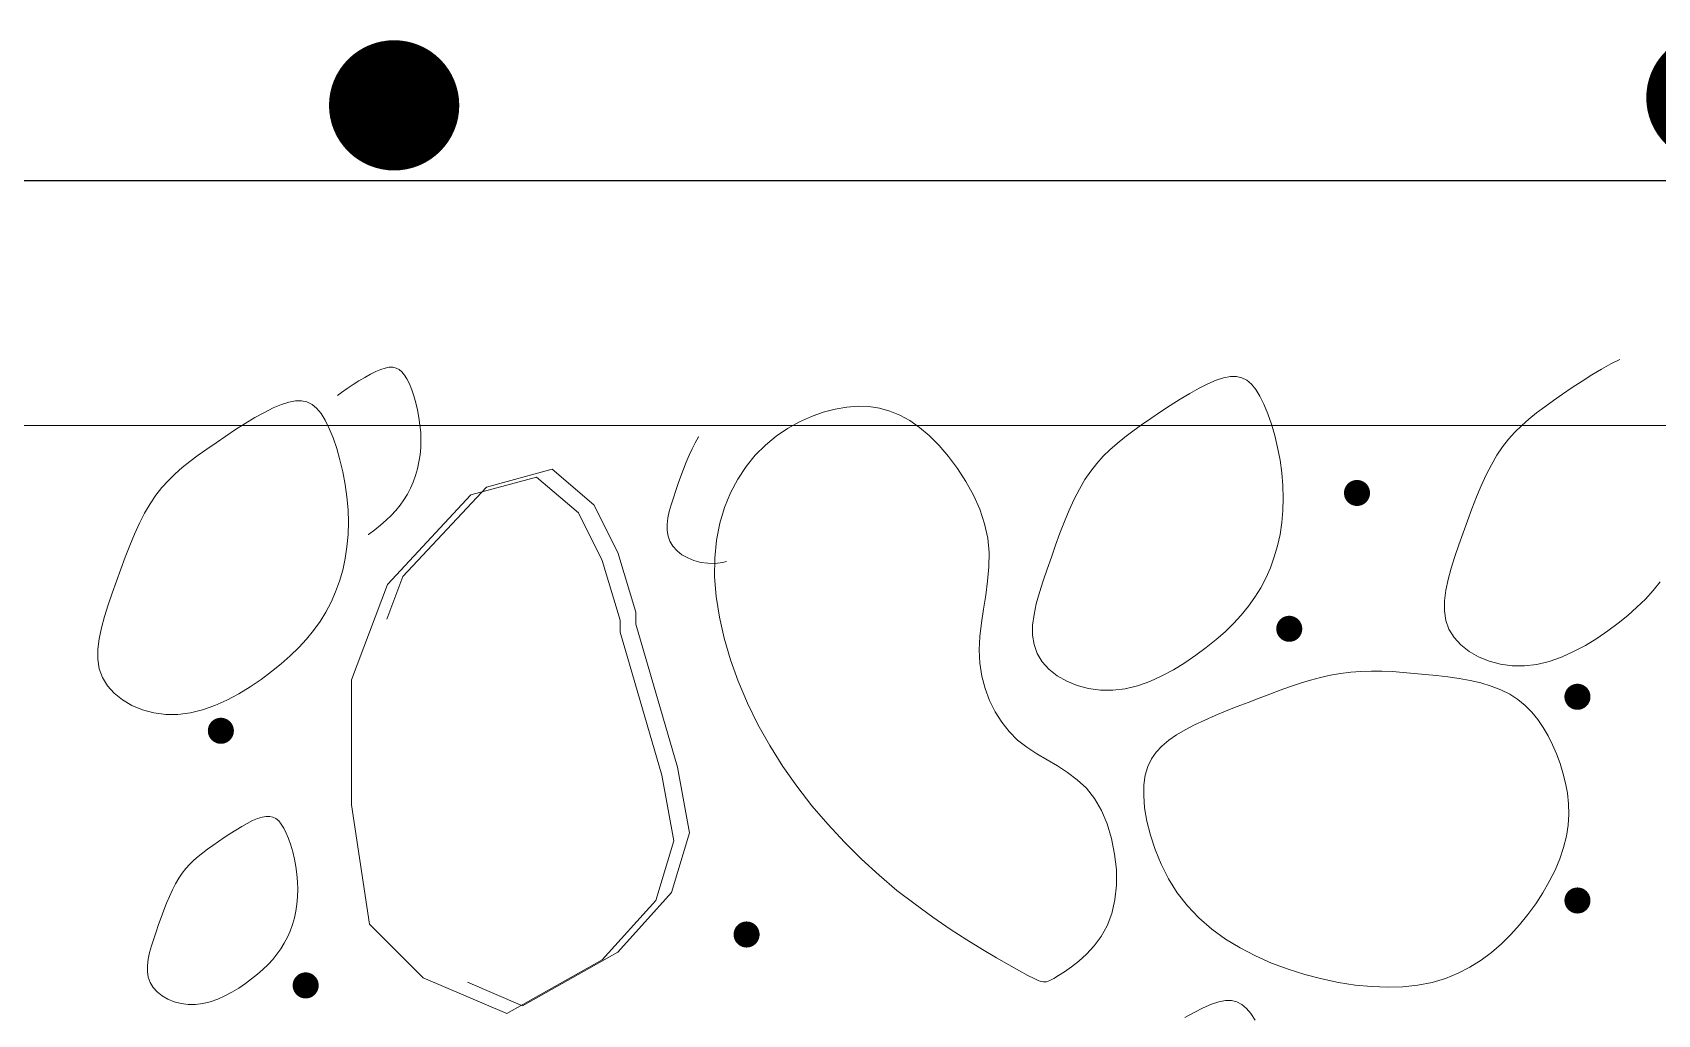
# Model space of a CAD drawing. Extents: x -6361 to -6309, y 575 to 701.
# Drawn here: x -6330.801 to -6329.554, y 654.169 to 654.923 of the extents above; entities that cross this region are included whole.
import ezdxf

# ---------------------------------------------------------------- set-up
doc = ezdxf.new("R2010")
doc.units = 0
doc.header["$MEASUREMENT"] = 0
for name, color, linetype in [('025', 7, 'CONTINUOUS'), ('04', 1, 'CONTINUOUS'), ('HACTH', 8, 'CONTINUOUS')]:
    doc.layers.add(name, color=color, linetype=linetype)

msp = doc.modelspace()

# ---------------------------------------------------------------- linework, layer by layer
at = {"layer": '025'}
msp.add_line((-6327.6127, 654.8094), (-6331.1534, 654.8094), dxfattribs=at)
at = {"layer": '025', "const_width": 0.05}
for points in [[(-6330.5485, 654.8674, 1), (-6330.4985, 654.8674, 1)], [(-6329.5375, 654.8733, 1), (-6329.4875, 654.8733, 1)]]:
    msp.add_lwpolyline(points, format="xyb", close=True, dxfattribs=at)
at = {"layer": '04', "lineweight": 13}
msp.add_line((-6327.4894, 654.6217), (-6332.0034, 654.6217), dxfattribs=at)
at = {"layer": 'HACTH', "lineweight": 13}
for p, q in [((-6330.5417, 654.6609), (-6330.5376, 654.663)), ((-6330.5376, 654.663), (-6330.5338, 654.6646)), ((-6330.5338, 654.6646), (-6330.5304, 654.6657)), ((-6330.5304, 654.6657), (-6330.5273, 654.6663)), ((-6330.5273, 654.6663), (-6330.5246, 654.6663)), ((-6330.5246, 654.6663), (-6330.522, 654.6657)), ((-6330.522, 654.6657), (-6330.5197, 654.6646)), ((-6330.5197, 654.6646), (-6330.5176, 654.6628)), ((-6330.5176, 654.6628), (-6330.5156, 654.6603)), ((-6329.6042, 654.6604), (-6329.5968, 654.6649)), ((-6329.5968, 654.6649), (-6329.5896, 654.6689)), ((-6329.5896, 654.6689), (-6329.5828, 654.6723)), ((-6330.5639, 654.6469), (-6330.5595, 654.65)), ((-6330.5595, 654.65), (-6330.555, 654.653)), ((-6330.555, 654.653), (-6330.5505, 654.6558)), ((-6330.5505, 654.6558), (-6330.546, 654.6585)), ((-6330.546, 654.6585), (-6330.5417, 654.6609)), ((-6330.5156, 654.6603), (-6330.5137, 654.6573)), ((-6330.5137, 654.6573), (-6330.5118, 654.6535)), ((-6330.5118, 654.6535), (-6330.51, 654.6491)), ((-6329.9129, 654.6462), (-6329.9057, 654.6502)), ((-6329.9057, 654.6502), (-6329.8989, 654.6536)), ((-6329.8989, 654.6536), (-6329.8926, 654.6563)), ((-6329.8926, 654.6563), (-6329.8869, 654.6582)), ((-6329.8869, 654.6582), (-6329.8817, 654.6592)), ((-6329.8817, 654.6592), (-6329.8771, 654.6592)), ((-6329.8771, 654.6592), (-6329.8729, 654.6582)), ((-6329.8729, 654.6582), (-6329.8691, 654.6563)), ((-6329.8691, 654.6563), (-6329.8655, 654.6533)), ((-6329.8655, 654.6533), (-6329.8622, 654.6493)), ((-6329.6267, 654.6456), (-6329.6193, 654.6507)), ((-6329.6193, 654.6507), (-6329.6118, 654.6556)), ((-6329.6118, 654.6556), (-6329.6042, 654.6604)), ((-6330.6163, 654.6351), (-6330.61, 654.6378)), ((-6330.61, 654.6378), (-6330.6043, 654.6396)), ((-6330.6043, 654.6396), (-6330.5992, 654.6406)), ((-6330.5992, 654.6406), (-6330.5945, 654.6406)), ((-6330.5945, 654.6406), (-6330.5904, 654.6397)), ((-6330.5904, 654.6397), (-6330.5865, 654.6377)), ((-6330.5865, 654.6377), (-6330.583, 654.6348)), ((-6330.5671, 654.6447), (-6330.5639, 654.6469)), ((-6330.51, 654.6491), (-6330.5084, 654.6443)), ((-6330.5084, 654.6443), (-6330.5069, 654.6391)), ((-6330.5069, 654.6391), (-6330.5056, 654.6335)), ((-6329.9279, 654.637), (-6329.9203, 654.6418)), ((-6329.9203, 654.6418), (-6329.9129, 654.6462)), ((-6329.8622, 654.6493), (-6329.859, 654.6441)), ((-6329.859, 654.6441), (-6329.8559, 654.6379)), ((-6329.8559, 654.6379), (-6329.8529, 654.6306)), ((-6329.6404, 654.6359), (-6329.6337, 654.6407)), ((-6329.6337, 654.6407), (-6329.6267, 654.6456)), ((-6330.6378, 654.6232), (-6330.6303, 654.6277)), ((-6330.6303, 654.6277), (-6330.6231, 654.6317)), ((-6330.6231, 654.6317), (-6330.6163, 654.6351)), ((-6330.583, 654.6348), (-6330.5796, 654.6307)), ((-6330.5796, 654.6307), (-6330.5764, 654.6256)), ((-6330.5764, 654.6256), (-6330.5733, 654.6193)), ((-6330.5056, 654.6335), (-6330.5045, 654.6278)), ((-6330.5045, 654.6278), (-6330.5037, 654.6219)), ((-6330.2125, 654.6244), (-6330.2033, 654.6286)), ((-6330.2033, 654.6286), (-6330.1941, 654.6319)), ((-6330.1941, 654.6319), (-6330.1849, 654.6342)), ((-6330.1849, 654.6342), (-6330.176, 654.6357)), ((-6330.176, 654.6357), (-6330.1674, 654.6364)), ((-6330.1674, 654.6364), (-6330.1591, 654.6361)), ((-6330.1591, 654.6361), (-6330.151, 654.6349)), ((-6330.151, 654.6349), (-6330.1431, 654.6327)), ((-6330.1431, 654.6327), (-6330.1354, 654.6296)), ((-6330.1354, 654.6296), (-6330.1278, 654.6254)), ((-6330.1278, 654.6254), (-6330.1203, 654.6201)), ((-6329.9498, 654.622), (-6329.9427, 654.627)), ((-6329.9427, 654.627), (-6329.9354, 654.632)), ((-6329.9354, 654.632), (-6329.9279, 654.637)), ((-6329.8529, 654.6306), (-6329.8501, 654.6225)), ((-6329.6581, 654.6217), (-6329.6525, 654.6265)), ((-6329.6525, 654.6265), (-6329.6467, 654.6312)), ((-6329.6467, 654.6312), (-6329.6404, 654.6359)), ((-6330.6602, 654.6084), (-6330.6528, 654.6134)), ((-6330.6528, 654.6134), (-6330.6453, 654.6184)), ((-6330.6453, 654.6184), (-6330.6378, 654.6232)), ((-6330.5733, 654.6193), (-6330.5703, 654.6121)), ((-6330.5037, 654.6219), (-6330.5031, 654.6161)), ((-6330.5031, 654.6161), (-6330.503, 654.6103)), ((-6330.2924, 654.6084), (-6330.2899, 654.6128)), ((-6330.2899, 654.6128), (-6330.2897, 654.613)), ((-6330.2385, 654.6066), (-6330.2302, 654.6134)), ((-6330.2302, 654.6134), (-6330.2215, 654.6194)), ((-6330.2215, 654.6194), (-6330.2125, 654.6244)), ((-6330.1203, 654.6201), (-6330.1128, 654.6138)), ((-6330.1128, 654.6138), (-6330.1053, 654.6063)), ((-6329.9686, 654.6079), (-6329.9627, 654.6126)), ((-6329.9627, 654.6126), (-6329.9565, 654.6172)), ((-6329.9565, 654.6172), (-6329.9498, 654.622)), ((-6329.8501, 654.6225), (-6329.8476, 654.6138)), ((-6329.8476, 654.6138), (-6329.8454, 654.6046)), ((-6329.6682, 654.6112), (-6329.6633, 654.6166)), ((-6329.6633, 654.6166), (-6329.6581, 654.6217)), ((-6330.6739, 654.5987), (-6330.6673, 654.6034)), ((-6330.6673, 654.6034), (-6330.6602, 654.6084)), ((-6330.5703, 654.6121), (-6330.5676, 654.604)), ((-6330.5676, 654.604), (-6330.5651, 654.5952)), ((-6330.5031, 654.6046), (-6330.5036, 654.599)), ((-6330.503, 654.6103), (-6330.5031, 654.6046)), ((-6330.2971, 654.5988), (-6330.2948, 654.6037)), ((-6330.2948, 654.6037), (-6330.2924, 654.6084)), ((-6330.2463, 654.5988), (-6330.2385, 654.6066)), ((-6330.1053, 654.6063), (-6330.098, 654.5978)), ((-6329.9794, 654.598), (-6329.9741, 654.603)), ((-6329.9741, 654.603), (-6329.9686, 654.6079)), ((-6329.8454, 654.6046), (-6329.8436, 654.595)), ((-6329.6772, 654.5987), (-6329.6728, 654.6053)), ((-6329.6728, 654.6053), (-6329.6682, 654.6112)), ((-6330.6916, 654.5845), (-6330.6861, 654.5893)), ((-6330.6861, 654.5893), (-6330.6802, 654.594)), ((-6330.6802, 654.594), (-6330.6739, 654.5987)), ((-6330.5651, 654.5952), (-6330.5629, 654.586)), ((-6330.5056, 654.5883), (-6330.5071, 654.5832)), ((-6330.5045, 654.5936), (-6330.5056, 654.5883)), ((-6330.5036, 654.599), (-6330.5045, 654.5936)), ((-6330.4526, 654.5743), (-6330.4022, 654.5881)), ((-6330.4022, 654.5881), (-6330.3702, 654.5606)), ((-6330.3034, 654.5826), (-6330.3014, 654.5881)), ((-6330.3014, 654.5881), (-6330.2993, 654.5935)), ((-6330.2993, 654.5935), (-6330.2971, 654.5988)), ((-6330.2598, 654.5805), (-6330.2534, 654.5901)), ((-6330.2534, 654.5901), (-6330.2463, 654.5988)), ((-6330.098, 654.5978), (-6330.091, 654.5886)), ((-6330.091, 654.5886), (-6330.0846, 654.5786)), ((-6329.9889, 654.5866), (-6329.9843, 654.5925)), ((-6329.9843, 654.5925), (-6329.9794, 654.598)), ((-6329.8436, 654.595), (-6329.8423, 654.5852)), ((-6329.6854, 654.5837), (-6329.6814, 654.5915)), ((-6329.6814, 654.5915), (-6329.6772, 654.5987)), ((-6330.7017, 654.5739), (-6330.6968, 654.5794)), ((-6330.6968, 654.5794), (-6330.6916, 654.5845)), ((-6330.5629, 654.586), (-6330.5611, 654.5764)), ((-6330.5611, 654.5764), (-6330.5597, 654.5667)), ((-6330.5089, 654.5782), (-6330.5109, 654.5735)), ((-6330.5071, 654.5832), (-6330.5089, 654.5782)), ((-6330.4646, 654.5683), (-6330.4142, 654.582)), ((-6330.4142, 654.582), (-6330.3821, 654.5546)), ((-6330.3073, 654.5716), (-6330.3054, 654.5771)), ((-6330.3054, 654.5771), (-6330.3034, 654.5826)), ((-6330.2653, 654.57), (-6330.2598, 654.5805)), ((-6330.0846, 654.5786), (-6330.0789, 654.5682)), ((-6329.9975, 654.5728), (-6329.9933, 654.5801)), ((-6329.9933, 654.5801), (-6329.9889, 654.5866)), ((-6329.8423, 654.5852), (-6329.8414, 654.5755)), ((-6329.8414, 654.5755), (-6329.8411, 654.5658)), ((-6329.6929, 654.5667), (-6329.6892, 654.5754)), ((-6329.6892, 654.5754), (-6329.6854, 654.5837)), ((-6330.7108, 654.5615), (-6330.7064, 654.568)), ((-6330.7064, 654.568), (-6330.7017, 654.5739)), ((-6330.5597, 654.5667), (-6330.5589, 654.5569)), ((-6330.5287, 654.4996), (-6330.4646, 654.5683)), ((-6330.516, 654.5646), (-6330.519, 654.5605)), ((-6330.5168, 654.5057), (-6330.4526, 654.5743)), ((-6330.5133, 654.569), (-6330.516, 654.5646)), ((-6330.5109, 654.5735), (-6330.5133, 654.569)), ((-6330.3108, 654.5608), (-6330.3091, 654.5661)), ((-6330.3091, 654.5661), (-6330.3073, 654.5716)), ((-6330.2699, 654.5587), (-6330.2653, 654.57)), ((-6330.0789, 654.5682), (-6330.0741, 654.5573)), ((-6330.0053, 654.5567), (-6330.0015, 654.565)), ((-6330.0015, 654.565), (-6329.9975, 654.5728)), ((-6329.8411, 654.5658), (-6329.8414, 654.5563)), ((-6329.6964, 654.5577), (-6329.6929, 654.5667)), ((-6330.719, 654.5465), (-6330.715, 654.5543)), ((-6330.715, 654.5543), (-6330.7108, 654.5615)), ((-6330.5589, 654.5569), (-6330.5586, 654.5473)), ((-6330.5259, 654.5526), (-6330.5297, 654.5488)), ((-6330.5223, 654.5564), (-6330.5259, 654.5526)), ((-6330.519, 654.5605), (-6330.5223, 654.5564)), ((-6330.3821, 654.5546), (-6330.3638, 654.5179)), ((-6330.3702, 654.5606), (-6330.3519, 654.524)), ((-6330.314, 654.5457), (-6330.3134, 654.5506)), ((-6330.3134, 654.5506), (-6330.3123, 654.5556)), ((-6330.3123, 654.5556), (-6330.3108, 654.5608)), ((-6330.2735, 654.5465), (-6330.2699, 654.5587)), ((-6330.0741, 654.5573), (-6330.0703, 654.5462)), ((-6330.009, 654.548), (-6330.0053, 654.5567)), ((-6329.8414, 654.5563), (-6329.8422, 654.5471)), ((-6329.6998, 654.5485), (-6329.6964, 654.5577)), ((-6330.7264, 654.5294), (-6330.7228, 654.5382)), ((-6330.7228, 654.5382), (-6330.719, 654.5465)), ((-6330.5588, 654.5378), (-6330.5597, 654.5285)), ((-6330.5586, 654.5473), (-6330.5588, 654.5378)), ((-6330.5432, 654.5379), (-6330.5434, 654.5378)), ((-6330.5384, 654.5414), (-6330.5432, 654.5379)), ((-6330.5339, 654.5451), (-6330.5384, 654.5414)), ((-6330.5297, 654.5488), (-6330.5339, 654.5451)), ((-6330.314, 654.5411), (-6330.314, 654.5457)), ((-6330.3133, 654.5367), (-6330.314, 654.5411)), ((-6330.276, 654.5336), (-6330.2735, 654.5465)), ((-6330.0703, 654.5462), (-6330.0679, 654.5351)), ((-6330.0159, 654.5298), (-6330.0125, 654.539)), ((-6330.0125, 654.539), (-6330.009, 654.548)), ((-6329.8436, 654.538), (-6329.8455, 654.5292)), ((-6329.8422, 654.5471), (-6329.8436, 654.538)), ((-6329.7063, 654.5301), (-6329.7031, 654.5393)), ((-6329.7031, 654.5393), (-6329.6998, 654.5485)), ((-6330.7299, 654.5205), (-6330.7264, 654.5294)), ((-6330.5597, 654.5285), (-6330.5611, 654.5194)), ((-6330.3119, 654.5327), (-6330.3133, 654.5367)), ((-6330.3096, 654.5289), (-6330.3119, 654.5327)), ((-6330.3064, 654.5254), (-6330.3096, 654.5289)), ((-6330.3026, 654.5224), (-6330.3064, 654.5254)), ((-6330.2774, 654.5198), (-6330.276, 654.5336)), ((-6330.0679, 654.5351), (-6330.0669, 654.524)), ((-6330.0191, 654.5206), (-6330.0159, 654.5298)), ((-6329.8455, 654.5292), (-6329.848, 654.5207)), ((-6329.7093, 654.521), (-6329.7063, 654.5301)), ((-6330.7333, 654.5113), (-6330.7299, 654.5205)), ((-6330.5611, 654.5194), (-6330.563, 654.5106)), ((-6330.3638, 654.5179), (-6330.3501, 654.4722)), ((-6330.3519, 654.524), (-6330.3381, 654.4782)), ((-6330.2982, 654.5199), (-6330.3026, 654.5224)), ((-6330.2934, 654.5179), (-6330.2982, 654.5199)), ((-6330.2882, 654.5165), (-6330.2934, 654.5179)), ((-6330.2827, 654.5158), (-6330.2882, 654.5165)), ((-6330.2771, 654.5157), (-6330.2827, 654.5158)), ((-6330.2775, 654.5054), (-6330.2774, 654.5198)), ((-6330.2714, 654.5164), (-6330.2771, 654.5157)), ((-6330.2684, 654.5172), (-6330.2714, 654.5164)), ((-6330.067, 654.513), (-6330.068, 654.5021)), ((-6330.0669, 654.524), (-6330.067, 654.513)), ((-6330.0223, 654.5114), (-6330.0191, 654.5206)), ((-6329.848, 654.5207), (-6329.8509, 654.5124)), ((-6329.7122, 654.5121), (-6329.7093, 654.521)), ((-6330.7398, 654.4928), (-6330.7366, 654.502)), ((-6330.7366, 654.502), (-6330.7333, 654.5113)), ((-6330.5654, 654.5021), (-6330.5684, 654.4939)), ((-6330.563, 654.5106), (-6330.5654, 654.5021)), ((-6330.529, 654.473), (-6330.5168, 654.5057)), ((-6330.2764, 654.4902), (-6330.2775, 654.5054)), ((-6330.068, 654.5021), (-6330.0695, 654.4913)), ((-6330.0282, 654.4934), (-6330.0254, 654.5023)), ((-6330.0254, 654.5023), (-6330.0223, 654.5114)), ((-6329.8544, 654.5045), (-6329.8584, 654.497)), ((-6329.8509, 654.5124), (-6329.8544, 654.5045)), ((-6329.7164, 654.4951), (-6329.7146, 654.5034)), ((-6329.7146, 654.5034), (-6329.7122, 654.5121)), ((-6329.5517, 654.5015), (-6329.5572, 654.4948)), ((-6330.7429, 654.4838), (-6330.7398, 654.4928)), ((-6330.5684, 654.4939), (-6330.5718, 654.486)), ((-6330.5562, 654.4264), (-6330.5287, 654.4996)), ((-6330.2739, 654.4744), (-6330.2764, 654.4902)), ((-6330.0695, 654.4913), (-6330.0712, 654.4806)), ((-6330.0307, 654.4848), (-6330.0282, 654.4934)), ((-6329.8628, 654.4897), (-6329.8678, 654.4828)), ((-6329.8584, 654.497), (-6329.8628, 654.4897)), ((-6329.7174, 654.487), (-6329.7164, 654.4951)), ((-6329.5632, 654.4883), (-6329.5697, 654.482)), ((-6329.5572, 654.4948), (-6329.5632, 654.4883)), ((-6330.7457, 654.4749), (-6330.7429, 654.4838)), ((-6330.5758, 654.4784), (-6330.5803, 654.4712)), ((-6330.5718, 654.486), (-6330.5758, 654.4784)), ((-6330.3381, 654.4782), (-6330.3381, 654.4691)), ((-6330.0712, 654.4806), (-6330.0728, 654.47)), ((-6330.0335, 654.4683), (-6330.0324, 654.4764)), ((-6330.0324, 654.4764), (-6330.0307, 654.4848)), ((-6329.8733, 654.4761), (-6329.8793, 654.4696)), ((-6329.8678, 654.4828), (-6329.8733, 654.4761)), ((-6329.7174, 654.4793), (-6329.7174, 654.487)), ((-6329.7163, 654.472), (-6329.7174, 654.4793)), ((-6329.5766, 654.4758), (-6329.5841, 654.4698)), ((-6329.5697, 654.482), (-6329.5766, 654.4758)), ((-6330.7499, 654.4578), (-6330.7481, 654.4662)), ((-6330.7481, 654.4662), (-6330.7457, 654.4749)), ((-6330.5853, 654.4642), (-6330.5907, 654.4575)), ((-6330.5803, 654.4712), (-6330.5853, 654.4642)), ((-6330.3501, 654.4722), (-6330.3501, 654.463)), ((-6330.3501, 654.463), (-6330.318, 654.3532)), ((-6330.3381, 654.4691), (-6330.3061, 654.3592)), ((-6330.2702, 654.4583), (-6330.2739, 654.4744)), ((-6330.0728, 654.47), (-6330.074, 654.4596)), ((-6330.0335, 654.4607), (-6330.0335, 654.4683)), ((-6329.8857, 654.4633), (-6329.8927, 654.4572)), ((-6329.8793, 654.4696), (-6329.8857, 654.4633)), ((-6329.7139, 654.4652), (-6329.7163, 654.472)), ((-6329.71, 654.4589), (-6329.7139, 654.4652)), ((-6329.5921, 654.4639), (-6329.6005, 654.4581)), ((-6329.5841, 654.4698), (-6329.5921, 654.4639)), ((-6330.7509, 654.4498), (-6330.7499, 654.4578)), ((-6330.5967, 654.4511), (-6330.6032, 654.4448)), ((-6330.5907, 654.4575), (-6330.5967, 654.4511)), ((-6330.2654, 654.4418), (-6330.2702, 654.4583)), ((-6330.074, 654.4596), (-6330.0744, 654.4493)), ((-6330.0324, 654.4534), (-6330.0335, 654.4607)), ((-6330.03, 654.4465), (-6330.0324, 654.4534)), ((-6329.9002, 654.4511), (-6329.9082, 654.4452)), ((-6329.8927, 654.4572), (-6329.9002, 654.4511)), ((-6329.7048, 654.4532), (-6329.71, 654.4589)), ((-6329.6985, 654.4482), (-6329.7048, 654.4532)), ((-6329.6092, 654.4528), (-6329.6183, 654.448)), ((-6329.6005, 654.4581), (-6329.6092, 654.4528)), ((-6330.7509, 654.4421), (-6330.7509, 654.4498)), ((-6330.7498, 654.4348), (-6330.7509, 654.4421)), ((-6330.6102, 654.4386), (-6330.6176, 654.4326)), ((-6330.6032, 654.4448), (-6330.6102, 654.4386)), ((-6330.2594, 654.4252), (-6330.2654, 654.4418)), ((-6330.0744, 654.4493), (-6330.0739, 654.4391)), ((-6330.0739, 654.4391), (-6330.0724, 654.4292)), ((-6330.0261, 654.4402), (-6330.03, 654.4465)), ((-6330.0209, 654.4345), (-6330.0261, 654.4402)), ((-6329.9166, 654.4395), (-6329.9253, 654.4341)), ((-6329.9082, 654.4452), (-6329.9166, 654.4395)), ((-6329.6912, 654.444), (-6329.6985, 654.4482)), ((-6329.6831, 654.4406), (-6329.6912, 654.444)), ((-6329.6744, 654.4383), (-6329.6831, 654.4406)), ((-6329.6653, 654.437), (-6329.6744, 654.4383)), ((-6329.6464, 654.4382), (-6329.6559, 654.437)), ((-6329.6369, 654.4405), (-6329.6464, 654.4382)), ((-6329.6275, 654.4438), (-6329.6369, 654.4405)), ((-6329.6183, 654.448), (-6329.6275, 654.4438)), ((-6330.7474, 654.428), (-6330.7498, 654.4348)), ((-6330.7435, 654.4217), (-6330.7474, 654.428)), ((-6330.6256, 654.4266), (-6330.634, 654.4209)), ((-6330.6176, 654.4326), (-6330.6256, 654.4266)), ((-6330.5562, 654.3303), (-6330.5562, 654.4264)), ((-6330.0724, 654.4292), (-6330.0699, 654.4196)), ((-6330.0146, 654.4295), (-6330.0209, 654.4345)), ((-6330.0073, 654.4253), (-6330.0146, 654.4295)), ((-6329.9344, 654.4293), (-6329.9436, 654.4251)), ((-6329.9253, 654.4341), (-6329.9344, 654.4293)), ((-6329.8201, 654.4261), (-6329.8278, 654.4238)), ((-6329.8124, 654.4282), (-6329.8201, 654.4261)), ((-6329.8048, 654.4299), (-6329.8124, 654.4282)), ((-6329.7971, 654.4313), (-6329.8048, 654.4299)), ((-6329.7893, 654.4322), (-6329.7971, 654.4313)), ((-6329.7815, 654.4328), (-6329.7893, 654.4322)), ((-6329.7735, 654.433), (-6329.7815, 654.4328)), ((-6329.7655, 654.4329), (-6329.7735, 654.433)), ((-6329.7573, 654.4326), (-6329.7655, 654.4329)), ((-6329.7491, 654.432), (-6329.7573, 654.4326)), ((-6329.7407, 654.4313), (-6329.7491, 654.432)), ((-6329.7322, 654.4305), (-6329.7407, 654.4313)), ((-6329.7235, 654.4296), (-6329.7322, 654.4305)), ((-6329.7149, 654.4286), (-6329.7235, 654.4296)), ((-6329.7062, 654.4273), (-6329.7149, 654.4286)), ((-6329.6977, 654.4258), (-6329.7062, 654.4273)), ((-6329.6895, 654.4239), (-6329.6977, 654.4258)), ((-6329.6559, 654.437), (-6329.6653, 654.437)), ((-6330.7384, 654.416), (-6330.7435, 654.4217)), ((-6330.732, 654.4109), (-6330.7384, 654.416)), ((-6330.6428, 654.4155), (-6330.6518, 654.4107)), ((-6330.634, 654.4209), (-6330.6428, 654.4155)), ((-6330.2524, 654.4085), (-6330.2594, 654.4252)), ((-6330.0699, 654.4196), (-6330.0665, 654.4105)), ((-6329.9992, 654.422), (-6330.0073, 654.4253)), ((-6329.9905, 654.4196), (-6329.9992, 654.422)), ((-6329.9813, 654.4184), (-6329.9905, 654.4196)), ((-6329.9719, 654.4183), (-6329.9813, 654.4184)), ((-6329.9625, 654.4195), (-6329.9719, 654.4183)), ((-6329.953, 654.4218), (-6329.9625, 654.4195)), ((-6329.9436, 654.4251), (-6329.953, 654.4218)), ((-6329.8515, 654.4153), (-6329.8597, 654.4122)), ((-6329.8434, 654.4183), (-6329.8515, 654.4153)), ((-6329.8356, 654.4211), (-6329.8434, 654.4183)), ((-6329.8278, 654.4238), (-6329.8356, 654.4211)), ((-6329.6816, 654.4215), (-6329.6895, 654.4239)), ((-6329.6742, 654.4187), (-6329.6816, 654.4215)), ((-6329.6673, 654.4153), (-6329.6742, 654.4187)), ((-6329.661, 654.4112), (-6329.6673, 654.4153)), ((-6330.7247, 654.4067), (-6330.732, 654.4109)), ((-6330.7166, 654.4034), (-6330.7247, 654.4067)), ((-6330.7079, 654.4011), (-6330.7166, 654.4034)), ((-6330.6988, 654.3998), (-6330.7079, 654.4011)), ((-6330.6799, 654.4009), (-6330.6894, 654.3998)), ((-6330.6705, 654.4033), (-6330.6799, 654.4009)), ((-6330.6611, 654.4066), (-6330.6705, 654.4033)), ((-6330.6518, 654.4107), (-6330.6611, 654.4066)), ((-6330.2443, 654.392), (-6330.2524, 654.4085)), ((-6330.0665, 654.4105), (-6330.0623, 654.4018)), ((-6330.0623, 654.4018), (-6330.0572, 654.3938)), ((-6329.885, 654.4024), (-6329.8934, 654.399)), ((-6329.8765, 654.4058), (-6329.885, 654.4024)), ((-6329.8681, 654.409), (-6329.8765, 654.4058)), ((-6329.8597, 654.4122), (-6329.8681, 654.409)), ((-6329.6554, 654.4066), (-6329.661, 654.4112)), ((-6329.6502, 654.4015), (-6329.6554, 654.4066)), ((-6329.6456, 654.3958), (-6329.6502, 654.4015)), ((-6330.6894, 654.3998), (-6330.6988, 654.3998)), ((-6330.2352, 654.3758), (-6330.2443, 654.392)), ((-6330.0572, 654.3938), (-6330.0515, 654.3866)), ((-6329.9092, 654.3917), (-6329.9164, 654.3879)), ((-6329.9014, 654.3954), (-6329.9092, 654.3917)), ((-6329.8934, 654.399), (-6329.9014, 654.3954)), ((-6329.6415, 654.3898), (-6329.6456, 654.3958)), ((-6329.6378, 654.3833), (-6329.6415, 654.3898)), ((-6330.2252, 654.3599), (-6330.2352, 654.3758)), ((-6330.0515, 654.3866), (-6330.045, 654.3801)), ((-6330.045, 654.3801), (-6330.0378, 654.3746)), ((-6329.9342, 654.3755), (-6329.9386, 654.3708)), ((-6329.929, 654.3799), (-6329.9342, 654.3755)), ((-6329.923, 654.384), (-6329.929, 654.3799)), ((-6329.9164, 654.3879), (-6329.923, 654.384)), ((-6329.6344, 654.3765), (-6329.6378, 654.3833)), ((-6329.6314, 654.3695), (-6329.6344, 654.3765)), ((-6330.0378, 654.3746), (-6330.0302, 654.3696)), ((-6330.0302, 654.3696), (-6330.0224, 654.3649)), ((-6330.0224, 654.3649), (-6330.0144, 654.3602)), ((-6329.9422, 654.3656), (-6329.945, 654.3598)), ((-6329.9386, 654.3708), (-6329.9422, 654.3656)), ((-6329.6287, 654.3622), (-6329.6314, 654.3695)), ((-6330.318, 654.3532), (-6330.3088, 654.3028)), ((-6330.3061, 654.3592), (-6330.2969, 654.3089)), ((-6330.2144, 654.3446), (-6330.2252, 654.3599)), ((-6330.0144, 654.3602), (-6330.0066, 654.3552)), ((-6330.0066, 654.3552), (-6329.9992, 654.3496)), ((-6329.947, 654.3532), (-6329.948, 654.3458)), ((-6329.945, 654.3598), (-6329.947, 654.3532)), ((-6329.6264, 654.3548), (-6329.6287, 654.3622)), ((-6329.6244, 654.3471), (-6329.6264, 654.3548)), ((-6330.2029, 654.3297), (-6330.2144, 654.3446)), ((-6329.9992, 654.3496), (-6329.9922, 654.3431)), ((-6329.9922, 654.3431), (-6329.986, 654.3353)), ((-6329.948, 654.3458), (-6329.9482, 654.3375)), ((-6329.623, 654.3393), (-6329.6244, 654.3471)), ((-6329.6222, 654.3312), (-6329.623, 654.3393)), ((-6330.5424, 654.2387), (-6330.5562, 654.3303)), ((-6330.1907, 654.3154), (-6330.2029, 654.3297)), ((-6329.986, 654.3353), (-6329.9806, 654.3261)), ((-6329.9806, 654.3261), (-6329.9762, 654.3157)), ((-6329.9482, 654.3375), (-6329.9475, 654.3281)), ((-6329.9475, 654.3281), (-6329.9458, 654.3179)), ((-6329.622, 654.3231), (-6329.6222, 654.3312)), ((-6330.645, 654.311), (-6330.6405, 654.3137)), ((-6330.6405, 654.3137), (-6330.6362, 654.3161)), ((-6330.6362, 654.3161), (-6330.6321, 654.3182)), ((-6330.6321, 654.3182), (-6330.6283, 654.3198)), ((-6330.6283, 654.3198), (-6330.6249, 654.3209)), ((-6330.6249, 654.3209), (-6330.6218, 654.3215)), ((-6330.6218, 654.3215), (-6330.619, 654.3215)), ((-6330.619, 654.3215), (-6330.6165, 654.3209)), ((-6330.6165, 654.3209), (-6330.6142, 654.3198)), ((-6330.6142, 654.3198), (-6330.6121, 654.318)), ((-6330.6121, 654.318), (-6330.6101, 654.3156)), ((-6330.6101, 654.3156), (-6330.6082, 654.3125)), ((-6330.1779, 654.3017), (-6330.1907, 654.3154)), ((-6329.9762, 654.3157), (-6329.9728, 654.3044)), ((-6329.9458, 654.3179), (-6329.9431, 654.3071)), ((-6329.6238, 654.3062), (-6329.6225, 654.3147)), ((-6329.6225, 654.3147), (-6329.622, 654.3231)), ((-6330.6627, 654.2992), (-6330.6584, 654.3022)), ((-6330.6584, 654.3022), (-6330.654, 654.3052)), ((-6330.654, 654.3052), (-6330.6495, 654.3082)), ((-6330.6495, 654.3082), (-6330.645, 654.311)), ((-6330.6082, 654.3125), (-6330.6063, 654.3087)), ((-6330.6063, 654.3087), (-6330.6045, 654.3044)), ((-6330.6045, 654.3044), (-6330.6028, 654.2995)), ((-6330.3088, 654.3028), (-6330.3226, 654.257)), ((-6330.2969, 654.3089), (-6330.3106, 654.2631)), ((-6330.1648, 654.2887), (-6330.1779, 654.3017)), ((-6329.9728, 654.3044), (-6329.9705, 654.2926)), ((-6329.9431, 654.3071), (-6329.9394, 654.296)), ((-6329.6259, 654.2975), (-6329.6238, 654.3062)), ((-6330.6773, 654.2878), (-6330.6739, 654.2907)), ((-6330.6739, 654.2907), (-6330.6704, 654.2935)), ((-6330.6704, 654.2935), (-6330.6667, 654.2963)), ((-6330.6667, 654.2963), (-6330.6627, 654.2992)), ((-6330.6028, 654.2995), (-6330.6013, 654.2943)), ((-6330.6013, 654.2943), (-6330.6, 654.2887)), ((-6330.6, 654.2887), (-6330.5989, 654.283)), ((-6330.1513, 654.2763), (-6330.1648, 654.2887)), ((-6329.9705, 654.2926), (-6329.9692, 654.2806)), ((-6329.9394, 654.296), (-6329.9348, 654.2847)), ((-6329.6325, 654.2801), (-6329.6289, 654.2888)), ((-6329.6289, 654.2888), (-6329.6259, 654.2975)), ((-6330.6888, 654.274), (-6330.6861, 654.2779)), ((-6330.6861, 654.2779), (-6330.6833, 654.2815)), ((-6330.6833, 654.2815), (-6330.6804, 654.2848)), ((-6330.6804, 654.2848), (-6330.6773, 654.2878)), ((-6330.5989, 654.283), (-6330.5981, 654.2771)), ((-6330.5981, 654.2771), (-6330.5976, 654.2713)), ((-6330.1376, 654.2647), (-6330.1513, 654.2763)), ((-6329.9692, 654.2806), (-6329.9692, 654.2688)), ((-6329.9348, 654.2847), (-6329.9291, 654.2736)), ((-6329.6369, 654.2714), (-6329.6325, 654.2801)), ((-6330.696, 654.26), (-6330.6937, 654.265)), ((-6330.6937, 654.265), (-6330.6913, 654.2697)), ((-6330.6913, 654.2697), (-6330.6888, 654.274)), ((-6330.5976, 654.2713), (-6330.5974, 654.2655)), ((-6330.5974, 654.2655), (-6330.5976, 654.2598)), ((-6330.1237, 654.254), (-6330.1376, 654.2647)), ((-6329.9692, 654.2688), (-6329.9703, 654.2574)), ((-6329.9291, 654.2736), (-6329.9224, 654.2629)), ((-6329.6418, 654.2628), (-6329.6369, 654.2714)), ((-6330.7003, 654.2494), (-6330.6982, 654.2548)), ((-6330.6982, 654.2548), (-6330.696, 654.26)), ((-6330.5981, 654.2542), (-6330.5989, 654.2488)), ((-6330.5976, 654.2598), (-6330.5981, 654.2542)), ((-6330.3226, 654.257), (-6330.3638, 654.2113)), ((-6330.3106, 654.2631), (-6330.3519, 654.2173)), ((-6330.11, 654.244), (-6330.1237, 654.254)), ((-6329.9703, 654.2574), (-6329.9727, 654.2469)), ((-6329.9224, 654.2629), (-6329.9146, 654.2528)), ((-6329.9146, 654.2528), (-6329.9058, 654.2435)), ((-6329.6533, 654.2462), (-6329.6473, 654.2544)), ((-6329.6473, 654.2544), (-6329.6418, 654.2628)), ((-6330.7062, 654.2328), (-6330.7043, 654.2384)), ((-6330.7043, 654.2384), (-6330.7023, 654.2439)), ((-6330.7023, 654.2439), (-6330.7003, 654.2494)), ((-6330.6015, 654.2384), (-6330.6033, 654.2334)), ((-6330.6001, 654.2435), (-6330.6015, 654.2384)), ((-6330.5989, 654.2488), (-6330.6001, 654.2435)), ((-6330.5012, 654.1975), (-6330.5424, 654.2387)), ((-6330.0967, 654.2349), (-6330.11, 654.244)), ((-6329.9727, 654.2469), (-6329.9763, 654.2375)), ((-6329.9058, 654.2435), (-6329.896, 654.235)), ((-6329.6597, 654.2383), (-6329.6533, 654.2462)), ((-6330.7097, 654.2221), (-6330.708, 654.2274)), ((-6330.708, 654.2274), (-6330.7062, 654.2328)), ((-6330.6054, 654.2287), (-6330.6078, 654.2242)), ((-6330.6033, 654.2334), (-6330.6054, 654.2287)), ((-6330.0839, 654.2266), (-6330.0967, 654.2349)), ((-6330.072, 654.2193), (-6330.0839, 654.2266)), ((-6329.9809, 654.2292), (-6329.9862, 654.222)), ((-6329.9763, 654.2375), (-6329.9809, 654.2292)), ((-6329.896, 654.235), (-6329.8855, 654.2273)), ((-6329.8855, 654.2273), (-6329.8742, 654.2205)), ((-6329.6736, 654.2237), (-6329.6664, 654.2308)), ((-6329.6664, 654.2308), (-6329.6597, 654.2383)), ((-6330.7122, 654.2118), (-6330.7112, 654.2169)), ((-6330.7112, 654.2169), (-6330.7097, 654.2221)), ((-6330.6135, 654.2157), (-6330.6167, 654.2117)), ((-6330.6105, 654.2198), (-6330.6135, 654.2157)), ((-6330.6078, 654.2242), (-6330.6105, 654.2198)), ((-6330.3519, 654.2173), (-6330.4251, 654.1761)), ((-6330.0611, 654.2129), (-6330.072, 654.2193)), ((-6329.992, 654.2158), (-6329.9979, 654.2104)), ((-6329.9862, 654.222), (-6329.992, 654.2158)), ((-6329.8742, 654.2205), (-6329.8623, 654.2143)), ((-6329.8623, 654.2143), (-6329.85, 654.2089)), ((-6329.6892, 654.211), (-6329.6812, 654.217)), ((-6329.6812, 654.217), (-6329.6736, 654.2237)), ((-6330.7129, 654.2024), (-6330.7128, 654.207)), ((-6330.7122, 654.198), (-6330.7129, 654.2024)), ((-6330.7128, 654.207), (-6330.7122, 654.2118)), ((-6330.6242, 654.204), (-6330.6284, 654.2003)), ((-6330.6203, 654.2078), (-6330.6242, 654.204)), ((-6330.6167, 654.2117), (-6330.6203, 654.2078)), ((-6330.3638, 654.2113), (-6330.4371, 654.1701)), ((-6330.0516, 654.2074), (-6330.0611, 654.2129)), ((-6330.0436, 654.2029), (-6330.0516, 654.2074)), ((-6330.0372, 654.1994), (-6330.0436, 654.2029)), ((-6330.009, 654.2022), (-6330.0135, 654.1993)), ((-6330.0037, 654.2059), (-6330.009, 654.2022)), ((-6329.9979, 654.2104), (-6330.0037, 654.2059)), ((-6329.85, 654.2089), (-6329.8374, 654.2042)), ((-6329.8374, 654.2042), (-6329.8246, 654.2001)), ((-6329.7166, 654.1971), (-6329.7069, 654.201)), ((-6329.7069, 654.201), (-6329.6978, 654.2056)), ((-6329.6978, 654.2056), (-6329.6892, 654.211)), ((-6330.7107, 654.1939), (-6330.7122, 654.198)), ((-6330.7084, 654.1901), (-6330.7107, 654.1939)), ((-6330.7053, 654.1867), (-6330.7084, 654.1901)), ((-6330.6427, 654.1897), (-6330.648, 654.1865)), ((-6330.6377, 654.1931), (-6330.6427, 654.1897)), ((-6330.6329, 654.1967), (-6330.6377, 654.1931)), ((-6330.6284, 654.2003), (-6330.6329, 654.1967)), ((-6330.4371, 654.1701), (-6330.5012, 654.1975)), ((-6330.4251, 654.1761), (-6330.4671, 654.1941)), ((-6330.0324, 654.1969), (-6330.0372, 654.1994)), ((-6330.0286, 654.1952), (-6330.0324, 654.1969)), ((-6330.0255, 654.1945), (-6330.0286, 654.1952)), ((-6330.0228, 654.1945), (-6330.0255, 654.1945)), ((-6330.0202, 654.1954), (-6330.0228, 654.1945)), ((-6330.0172, 654.197), (-6330.0202, 654.1954)), ((-6330.0135, 654.1993), (-6330.0172, 654.197)), ((-6329.8246, 654.2001), (-6329.8116, 654.1968)), ((-6329.8116, 654.1968), (-6329.7988, 654.194)), ((-6329.7988, 654.194), (-6329.786, 654.192)), ((-6329.786, 654.192), (-6329.7734, 654.1908)), ((-6329.7734, 654.1908), (-6329.7611, 654.1903)), ((-6329.7611, 654.1903), (-6329.7492, 654.1907)), ((-6329.7492, 654.1907), (-6329.7377, 654.1919)), ((-6329.7377, 654.1919), (-6329.7268, 654.194)), ((-6329.7268, 654.194), (-6329.7166, 654.1971)), ((-6330.7015, 654.1837), (-6330.7053, 654.1867)), ((-6330.6971, 654.1812), (-6330.7015, 654.1837)), ((-6330.6923, 654.1792), (-6330.6971, 654.1812)), ((-6330.687, 654.1778), (-6330.6923, 654.1792)), ((-6330.6816, 654.177), (-6330.687, 654.1778)), ((-6330.6759, 654.177), (-6330.6816, 654.177)), ((-6330.6703, 654.1777), (-6330.6759, 654.177)), ((-6330.6646, 654.1791), (-6330.6703, 654.1777)), ((-6330.6589, 654.1811), (-6330.6646, 654.1791)), ((-6330.6534, 654.1836), (-6330.6589, 654.1811)), ((-6330.648, 654.1865), (-6330.6534, 654.1836)), ((-6329.9026, 654.1745), (-6329.8963, 654.1772)), ((-6329.8963, 654.1772), (-6329.8906, 654.179)), ((-6329.8906, 654.179), (-6329.8855, 654.18)), ((-6329.8855, 654.18), (-6329.8809, 654.18)), ((-6329.8809, 654.18), (-6329.8767, 654.1791)), ((-6329.8767, 654.1791), (-6329.8728, 654.1771)), ((-6329.8728, 654.1771), (-6329.8693, 654.1741)), ((-6329.9166, 654.167), (-6329.9094, 654.171)), ((-6329.9094, 654.171), (-6329.9026, 654.1745)), ((-6329.8693, 654.1741), (-6329.8659, 654.1701)), ((-6329.8659, 654.1701), (-6329.8627, 654.1649))]:
    msp.add_line(p, q, dxfattribs=at)
at = {"layer": 'HACTH', "lineweight": 13, "const_width": 0.01}
for points in [[(-6329.7845, 654.5648, 1), (-6329.7845, 654.5748, 1)], [(-6329.8365, 654.4605, 1), (-6329.8365, 654.4705, 1)], [(-6329.6153, 654.4083, 1), (-6329.6153, 654.4183, 1)], [(-6330.6565, 654.3822, 1), (-6330.6565, 654.3922, 1)], [(-6329.6153, 654.2519, 1), (-6329.6153, 654.2619, 1)], [(-6330.253, 654.2258, 1), (-6330.253, 654.2358, 1)], [(-6330.5914, 654.1867, 1), (-6330.5914, 654.1967, 1)]]:
    msp.add_lwpolyline(points, format="xyb", close=True, dxfattribs=at)

doc.saveas('drawing.dxf')
